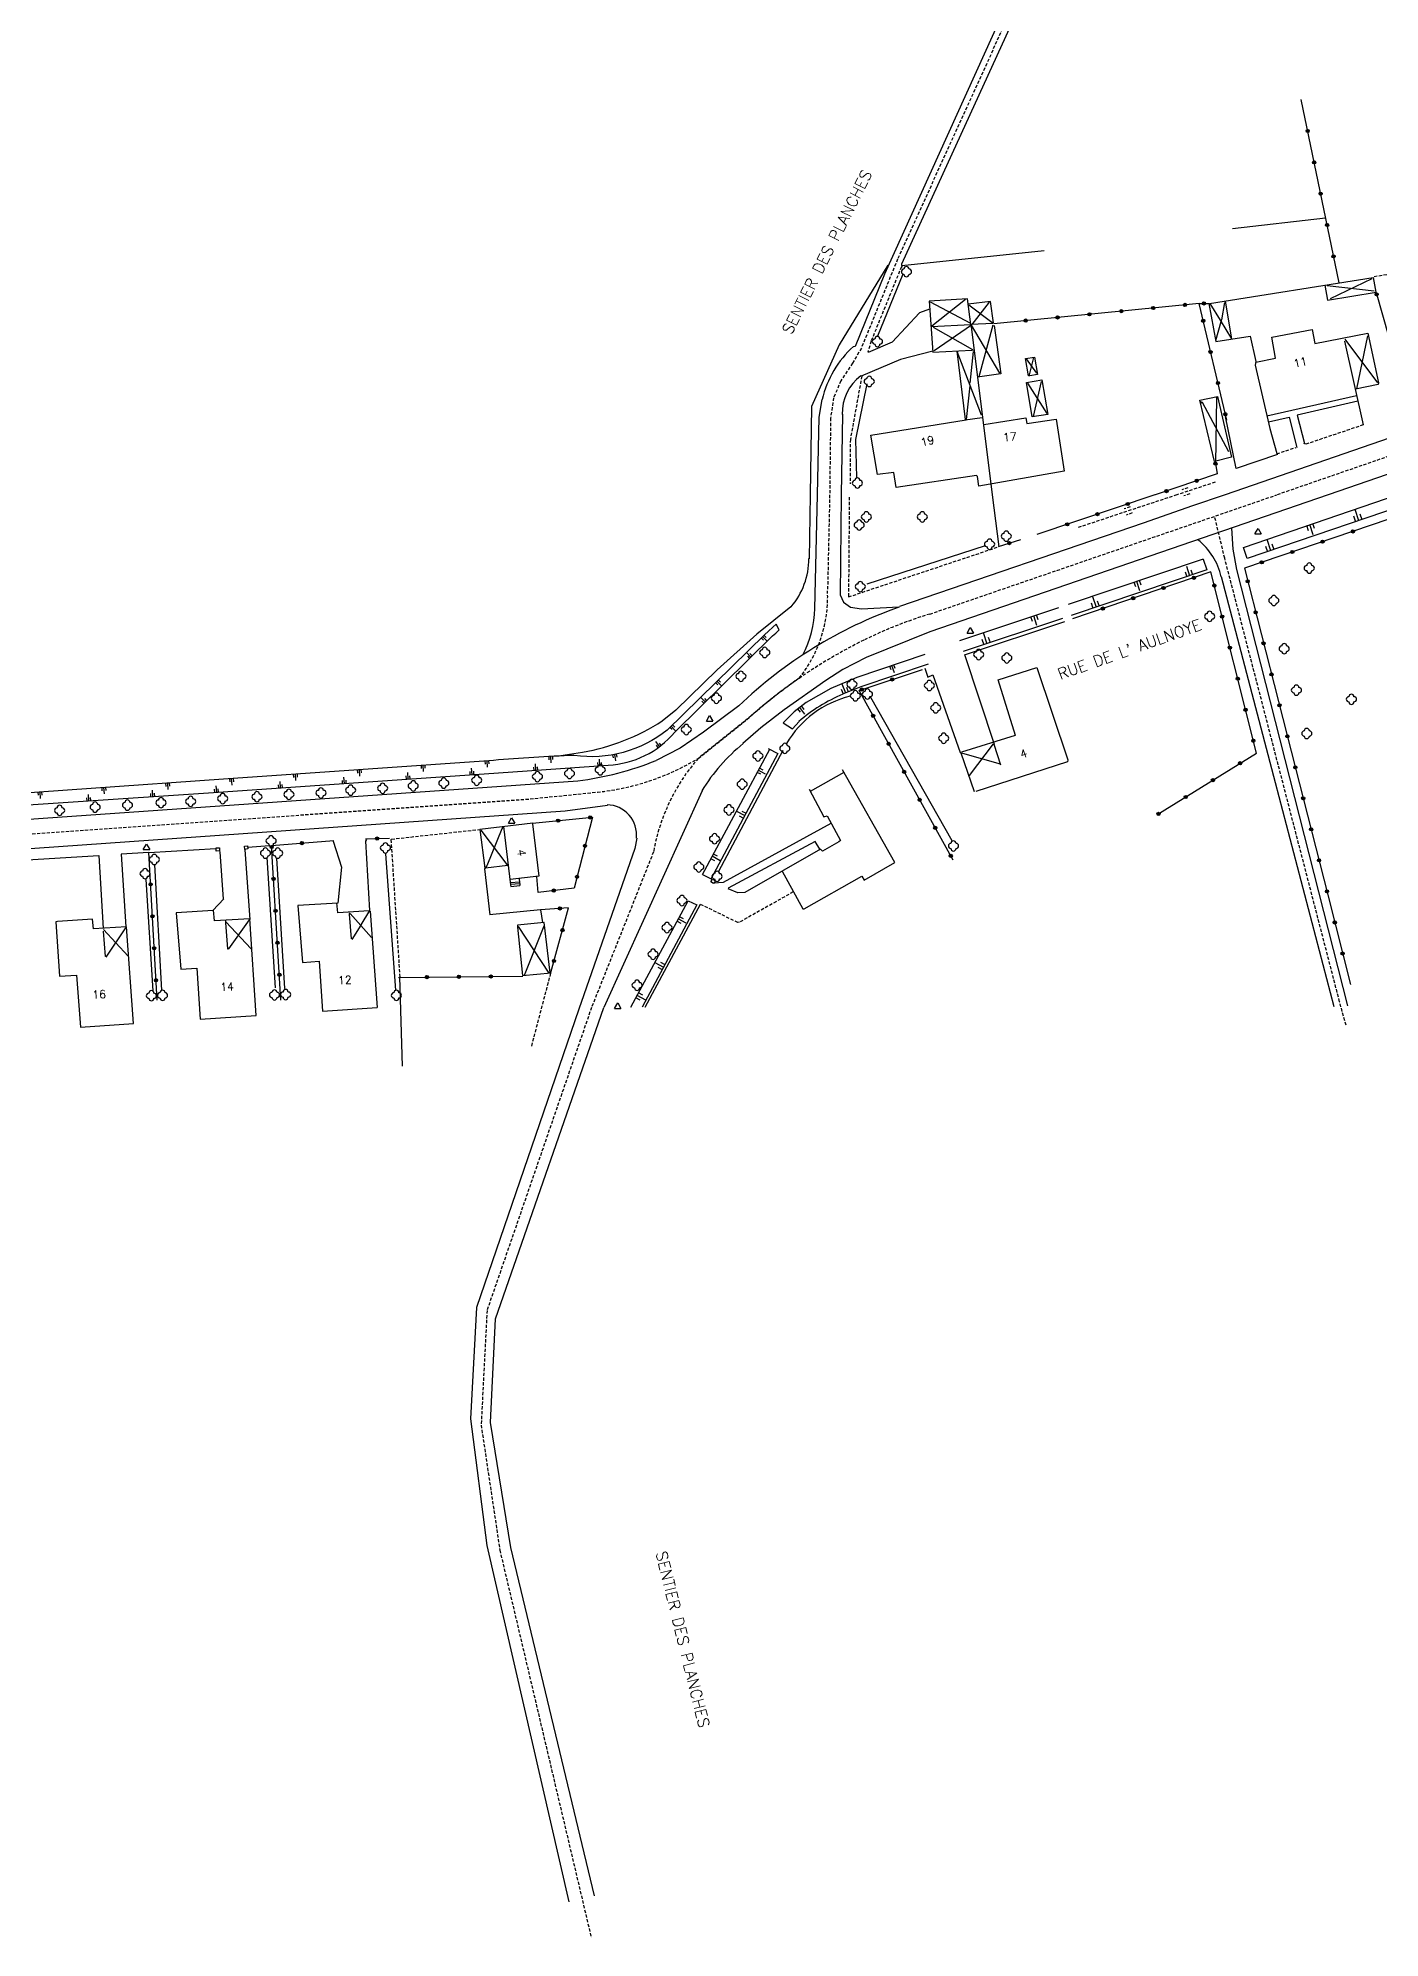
# Model space of a CAD drawing. Header units: millimetres. Extents: x 116000 to 117000, y 128339 to 129000.
# Drawn here: x 116619.4 to 116829, y 128524.5 to 128821.4 of the extents above; entities that cross this region are included whole.
import ezdxf
from ezdxf.enums import TextEntityAlignment as Align

# ---------------------------------------------------------------- set-up
doc = ezdxf.new("R2010")
doc.units = ezdxf.units.MM
doc.linetypes.add('DASHED', pattern=[0.75, 0.5, -0.25])
for name, color, linetype in [('W0001', 6, 'DASHED'), ('W0008', 7, 'CONTINUOUS'), ('W0100', 7, 'CONTINUOUS'), ('W0112', 1, 'DASHED'), ('W0211', 2, 'CONTINUOUS'), ('W0220', 5, 'DASHED'), ('W0300', 7, 'CONTINUOUS'), ('W0310', 3, 'CONTINUOUS'), ('W0322', 7, 'CONTINUOUS'), ('W0471', 7, 'CONTINUOUS'), ('W0989', 7, 'CONTINUOUS'), ('W0991', 7, 'CONTINUOUS')]:
    doc.layers.add(name, color=color, linetype=linetype)
doc.styles.get("Standard").update_dxf_attribs({"font": 'romans.shx', "width": 0.85})

msp = doc.modelspace()

# ---------------------------------------------------------------- linework, layer by layer
at = {"layer": 'W0001'}
for points in [[(116787.47, 128861.09), (116753.66, 128786.82), (116748, 128772.93), (116746.63, 128770.58), (116744.8, 128767.81), (116743.67, 128765.16), (116743.19, 128761.99), (116743.05, 128750)], [(116991.06, 128813.41), (116984.97, 128810.61), (116975.18, 128806.44), (116944.05, 128795.32), (116880.77, 128773.42), (116812.92, 128750)], [(116823.72, 128667.13), (116822.71, 128670.82), (116804.77, 128740.1), (116803.18, 128746.66)]]:
    msp.add_lwpolyline(points, dxfattribs=at)
for points in [[(116500, 128688.5), (116522.72, 128690.34), (116696.27, 128702.5), (116706.76, 128703.56, 0.111137), (116722.51, 128708.82), (116730.81, 128715.49, -0.066219), (116748.38, 128727.3, -0.041745), (116758.7, 128731.38), (116812.92, 128750)], [(116743.05, 128750), (116742.72, 128734.99, -0.192777)], [(116742.72, 128734.99, -0.180507), (116738.3, 128721.36, 0.029551), (116730.81, 128715.49), (116722.51, 128708.82, 0.137321), (116715.53, 128694.22), (116705.85, 128669.92), (116689.52, 128622.59), (116688.6, 128604.66), (116691.52, 128585.15), (116705.81, 128524.54)]]:
    msp.add_lwpolyline(points, format="xyb", dxfattribs=at)
at = {"layer": 'W0008'}
for points in [[(116800.49, 128887.61), (116790.54, 128865.29), (116754.29, 128786.03), (116754.3, 128785.59)], [(116791.32, 128872.11), (116751.61, 128784.48)], [(116988.04, 128814.89), (116979.21, 128810.94), (116969.53, 128807.03), (116907.62, 128785.5), (116804.83, 128750)], [(116988.62, 128809.33), (116981.56, 128806.19), (116975.59, 128803.73), (116960.77, 128798.3), (116928.06, 128786.91), (116820.94, 128750)], [(116751.61, 128784.48), (116747.01, 128773.2)], [(116747.01, 128773.2), (116746.77, 128773.14)], [(116741.84, 128764.91), (116741.37, 128762.13), (116741.1, 128750)], [(116745.03, 128762.61), (116744.87, 128750)], [(116820.94, 128750), (116758.7, 128728.58), (116748.76, 128724.6), (116745.12, 128722.7), (116742.47, 128720.99), (116735.93, 128716.4), (116732.31, 128713.59), (116729.46, 128711.16)], [(116741.1, 128750), (116740.7, 128732.21)], [(116744.87, 128750), (116744.67, 128734.4), (116745.19, 128733.24), (116746.28, 128732.45), (116748.02, 128732.17), (116753.86, 128732.51)], [(116799.71, 128748.27), (116792.04, 128745.58), (116753.94, 128732.55)], [(116804.83, 128750), (116799.58, 128748.22)], [(116805.85, 128744.79), (116806.04, 128741.53), (116806.59, 128738.34), (116823.96, 128670.18)], [(116804.19, 128737.25), (116812.64, 128705.04), (116821.81, 128670.08)], [(116728.87, 128717.05), (116723.36, 128712.93), (116719.71, 128710.41), (116715.93, 128708.49)], [(116703.73, 128705.27), (116514.98, 128692.07)], [(116723.14, 128703.77), (116707.76, 128669.92)], [(116515.23, 128687.53), (116701.74, 128700.65), (116708.33, 128701.54)], [(116712.91, 128696.36), (116712.61, 128694.73), (116703.84, 128669.63)], [(116703.84, 128669.63), (116687.87, 128623.05), (116686.94, 128605.65), (116689.51, 128585.86), (116702.29, 128530.2)], [(116706.32, 128531.14), (116693.26, 128585.53), (116690.08, 128605.07), (116690.86, 128621.27), (116707.75, 128669.92)]]:
    msp.add_lwpolyline(points, dxfattribs=at)
for centre, radius, start, end in [((116757.47, 128761.28), 16, 131.9463, 166.9651), ((116752.4, 128762.73), 7.4, 127.269, 181.2002), ((116794.3, 128734.99), 10.15, 12.5086, 51.8262), ((116776.42, 128667.84), 68.41, 109.2, 134.0357), ((116724.12, 128732.67), 16.6, 332.4819, 358.5348), ((116748.06, 128688.42), 29.32, 129.1927, 148.4113), ((116697.72, 128753.45), 48.49, 277.0926, 292.1091), ((116708.2, 128696.89), 4.68, 353.2788, 88.9691)]:
    msp.add_arc(centre, radius, start, end, dxfattribs=at)
at = {"layer": 'W0100'}
for points in [[(116802.4, 128779.91), (116827.95, 128783.98), (116828.39, 128781.65)], [(116827.76, 128783.74), (116821.22, 128780.65)], [(116758.93, 128776.28), (116765.11, 128776.62), (116764.58, 128780.62), (116758.6, 128780.24), (116759.18, 128772.31), (116765.28, 128772.6)], [(116764.26, 128780.53), (116759.03, 128776.33)], [(116804.86, 128780.26), (116805.83, 128774.39)], [(116820.43, 128782.74), (116820.8, 128780.42), (116828.41, 128781.65)], [(116820.75, 128782.7), (116828.11, 128781.87)], [(116758.77, 128780.15), (116765.06, 128776.81)], [(116768.65, 128776.86), (116768.18, 128780.19), (116764.71, 128779.77)], [(116764.77, 128779.68), (116768.61, 128776.84)], [(116767.98, 128780.13), (116765.26, 128776.61)], [(116802.3, 128779.88), (116803.36, 128773.96), (116808.75, 128774.8), (116809.64, 128770.83), (116809.5, 128770.24), (116811.79, 128760.38), (116812.92, 128756.44)], [(116802.45, 128779.88), (116804.06, 128777.31)], [(116804.06, 128777.31), (116805.83, 128774.39)], [(116804.24, 128777.4), (116804.17, 128777.02)], [(116804.72, 128780.04), (116804.25, 128777.37)], [(116759.22, 128776.18), (116765.38, 128772.71)], [(116769.61, 128769), (116765.22, 128776.5), (116759.37, 128772.5)], [(116768.58, 128776.77), (116765.12, 128776.6)], [(116765.15, 128776.32), (116768.45, 128750)], [(116768.73, 128776.46), (116769.77, 128768.92), (116766.16, 128768.37)], [(116768.53, 128776.51), (116766.34, 128768.42)], [(116804.17, 128777.02), (116803.34, 128774.05)], [(116809.64, 128770.72), (116812.7, 128771.35), (116812.12, 128774.62), (116818.41, 128775.85), (116818.84, 128773.67), (116827.11, 128775.28), (116828.78, 128767.48), (116828.74, 128767.26), (116825.22, 128766.51)], [(116823.52, 128774.32), (116828.66, 128767.5)], [(116827.06, 128774.83), (116825.33, 128766.54)], [(116762.92, 128772.45), (116764.2, 128761.78)], [(116762.92, 128772.45), (116766.74, 128762.51)], [(116765.46, 128772.39), (116764.97, 128767.43)], [(116765.25, 128772.64), (116765.6, 128772.63)], [(116774.88, 128771.47), (116774.24, 128768.73)], [(116823.46, 128774.01), (116826.42, 128760.93)], [(116773.77, 128771.24), (116775.36, 128768.99)], [(116764.94, 128767.05), (116764.38, 128761.75)], [(116773.98, 128767.46), (116776.97, 128762.7)], [(116776.11, 128767.69), (116774.84, 128762.23)], [(116825.35, 128765.48), (116811.35, 128762.29)], [(116800.97, 128764.61), (116801.22, 128764.48), (116805.38, 128756.77)], [(116801.16, 128764.48), (116800.97, 128764.29)], [(116803.48, 128765.2), (116803.32, 128754.84)], [(116767.12, 128761.01), (116773.68, 128762.03), (116773.84, 128761.13), (116778.44, 128761.83), (116779.69, 128753.68), (116766.35, 128751.37), (116766.13, 128752.88), (116765.98, 128753), (116753.46, 128751.13), (116753.09, 128753.51), (116750.5, 128753.18), (116749.49, 128759.34), (116764.39, 128761.7)], [(116766.9, 128762.06), (116764.2, 128761.68)], [(116817.43, 128757.91), (116817.14, 128758.02)], [(116768.45, 128750), (116769.46, 128741.9)], [(116772.09, 128712.41), (116769.39, 128721.1), (116775.42, 128723.01), (116780.27, 128708.62), (116780.23, 128708.28), (116765.87, 128703.68)], [(116772.03, 128712.39), (116763.65, 128709.78)], [(116763.45, 128709.75), (116769.7, 128707.99)], [(116763.56, 128709.7), (116765.63, 128703.67)], [(116768.61, 128711.1), (116764.84, 128706.18)], [(116768.71, 128711.07), (116769.76, 128707.83)], [(116735.63, 128691.19), (116738.85, 128685.31), (116739.09, 128685.3), (116748.09, 128690.44), (116748.43, 128689.81), (116753.25, 128692.54), (116745.06, 128707.03)], [(116745.24, 128706.61), (116740, 128703.65)], [(116739.83, 128704.02), (116742.13, 128699.7), (116742.66, 128699.87), (116744.74, 128696.02), (116744.47, 128695.79), (116741.92, 128694.33), (116741.64, 128694.66), (116729.81, 128687.9), (116728.72, 128687.8), (116727.2, 128688.46)], [(116696.69, 128698.72), (116688.39, 128697.73)], [(116688.39, 128697.73), (116689.19, 128691.7)], [(116688.53, 128697.61), (116692.77, 128692.05)], [(116691.86, 128697.83), (116689.49, 128692.05)], [(116692.07, 128698.21), (116691.86, 128697.83)], [(116692.07, 128698.21), (116693.2, 128689.07)], [(116696.64, 128698.62), (116697.6, 128690.42), (116693.14, 128689.9)], [(116670.68, 128696.16), (116670.52, 128695.91)], [(116674.6, 128696.22), (116674.51, 128696.12)], [(116689.49, 128692.05), (116689.12, 128691.56)], [(116692.75, 128692.08), (116689.29, 128691.69)], [(116694.6, 128689.49), (116693.2, 128689.38)], [(116693.21, 128689.08), (116693.24, 128688.81), (116694.66, 128688.96)], [(116694.6, 128689.25), (116693.23, 128689.12)], [(116694.55, 128690.02), (116694.61, 128689.45)], [(116694.61, 128689.45), (116694.63, 128689.22)], [(116694.63, 128689.26), (116694.66, 128688.96)], [(116666.19, 128686.22), (116659.96, 128685.83)], [(116659.96, 128685.83), (116660.67, 128676.96)], [(116671.1, 128684.99), (116666.2, 128684.68), (116666.07, 128686.24)], [(116634.28, 128667.39), (116633.18, 128682.52), (116628.02, 128682.19), (116627.89, 128683.72), (116622.43, 128683.37), (116622.15, 128683.31), (116622.75, 128674.82), (116625.4, 128674.97), (116626.01, 128666.84)], [(116633.04, 128682.34), (116629.95, 128677.76)], [(116646.75, 128685.08), (116640.97, 128684.72), (116641.67, 128675.92), (116644.2, 128676.08), (116644.72, 128668.08)], [(116653.47, 128668.66), (116652.46, 128683.77), (116646.93, 128683.43), (116646.8, 128685.13)], [(116648.65, 128683.51), (116648.65, 128683.1)], [(116648.66, 128683.13), (116648.96, 128679.1), (116649.16, 128679.09)], [(116648.71, 128683.29), (116652.69, 128679.1)], [(116652.36, 128683.61), (116649.14, 128679.06)], [(116667.97, 128684.72), (116668.04, 128684.46)], [(116668.01, 128684.49), (116668.28, 128680.62)], [(116668.12, 128684.62), (116671.5, 128680.87)], [(116669.79, 128682.75), (116668.39, 128680.53)], [(116671.15, 128685.07), (116669.82, 128682.8)], [(116671.27, 128684.94), (116672.34, 128669.9)], [(116699.38, 128675.32), (116698.45, 128683.18), (116694.3, 128682.75), (116694.28, 128682.47), (116695.08, 128674.93)], [(116694.39, 128682.59), (116699.18, 128675.25)], [(116698.39, 128682.62), (116695.3, 128674.91)], [(116629.55, 128681.86), (116629.88, 128677.89)], [(116629.6, 128682.08), (116633.45, 128677.95)], [(116660.67, 128676.96), (116663.3, 128677.13)], [(116663.3, 128677.13), (116663.84, 128669.34)], [(116699.53, 128675.26), (116695.04, 128674.87)]]:
    msp.add_lwpolyline(points, dxfattribs=at)
for points in [[(116774.32, 128768.61), (116774.11, 128768.61), (116773.64, 128771.28), (116775.05, 128771.51), (116775.5, 128768.82), (116774.32, 128768.61)], [(116773.8, 128767.56), (116776.21, 128767.95), (116777.12, 128762.58), (116774.7, 128762.2), (116773.8, 128767.56)], [(116803.18, 128755.2), (116800.89, 128764.78), (116803.63, 128765.38), (116805.81, 128755.87), (116803.18, 128755.2)]]:
    msp.add_lwpolyline(points, close=True, dxfattribs=at)
at = {"layer": 'W0112'}
for p, q in [((116647.22, 128694.86), (116647.72, 128694.87)), ((116647.23, 128694.36), (116647.22, 128694.86)), ((116647.73, 128694.37), (116647.23, 128694.36)), ((116647.72, 128694.87), (116647.73, 128694.37)), ((116651.61, 128695.12), (116652.1, 128695.18)), ((116651.67, 128694.62), (116651.61, 128695.12)), ((116652.16, 128694.68), (116651.67, 128694.62)), ((116652.1, 128695.18), (116652.16, 128694.68)), ((116724.5, 128689.55), (116724.77, 128689.96)), ((116724.92, 128689.27), (116724.5, 128689.55)), ((116724.77, 128689.96), (116725.19, 128689.69)), ((116725.19, 128689.69), (116724.92, 128689.27))]:
    msp.add_line(p, q, dxfattribs=at)
for points in [[(116845.15, 128767.24), (116838.82, 128786.51), (116834.52, 128785.13), (116827.97, 128784.04)], [(116754.26, 128785.63), (116749.52, 128774.01), (116749.01, 128772.32)], [(116748.07, 128768.57), (116746.28, 128758.68), (116746.23, 128751.71)], [(116826.42, 128760.93), (116817.43, 128757.91)], [(116812.91, 128756.41), (116815.95, 128757.42)], [(116746.12, 128749.65), (116745.99, 128734.06), (116769.49, 128741.9)], [(116674.6, 128696.22), (116688.39, 128697.73)], [(116674.51, 128696.12), (116675.9, 128674.62)], [(116737.33, 128687.96), (116728.98, 128683.23), (116728.72, 128683.17), (116722.84, 128686.04)], [(116699.44, 128675.25), (116696.45, 128663.88)]]:
    msp.add_lwpolyline(points, dxfattribs=at)
at = {"layer": 'W0211'}
for p, q in [((116825.08, 128747.77), (116825.69, 128745.99)), ((116817.86, 128744.4), (116817.59, 128745.2)), ((116818.59, 128743.76), (116818.05, 128745.35)), ((116818.78, 128744.72), (116818.51, 128745.51)), ((116824.87, 128746.7), (116825.18, 128745.81)), ((116825.9, 128747.05), (116826.21, 128746.16)), ((116811.13, 128742), (116811.43, 128741.11)), ((116811.34, 128743.06), (116811.94, 128741.29)), ((116812.15, 128742.35), (116812.45, 128741.46)), ((116798.77, 128738.88), (116799.28, 128737.37)), ((116790.87, 128735.61), (116790.63, 128736.33)), ((116791.52, 128735.03), (116791.04, 128736.47)), ((116791.7, 128735.89), (116791.45, 128736.61)), ((116798.58, 128737.98), (116798.84, 128737.22)), ((116799.46, 128738.27), (116799.71, 128737.51)), ((116783.9, 128733.13), (116784.18, 128732.29)), ((116784.1, 128734.13), (116784.66, 128732.45)), ((116784.86, 128733.45), (116785.15, 128732.61)), ((116774.74, 128730.21), (116774.5, 128730.95)), ((116775.42, 128729.6), (116774.93, 128731.1)), ((116775.61, 128730.49), (116775.36, 128731.24)), ((116732.72, 128727.31), (116732.37, 128727.67)), ((116733.27, 128727.15), (116732.57, 128727.87)), ((116733.13, 128727.71), (116732.78, 128728.07)), ((116766.82, 128727.45), (116767.11, 128726.59)), ((116767.03, 128728.48), (116767.61, 128726.75)), ((116767.82, 128727.78), (116768.11, 128726.92)), ((116730.05, 128725.36), (116730.75, 128724.64)), ((116730.19, 128724.8), (116730.54, 128724.44)), ((116730.6, 128725.2), (116730.96, 128724.85)), ((116726.13, 128720.16), (116725.43, 128720.87)), ((116725.98, 128720.72), (116725.63, 128721.08)), ((116752.64, 128722.64), (116752.44, 128723.21)), ((116753.16, 128722.18), (116752.77, 128723.32)), ((116753.29, 128722.86), (116753.1, 128723.43)), ((116722.93, 128718.34), (116723.63, 128717.62)), ((116723.48, 128718.18), (116723.83, 128717.83)), ((116725.57, 128720.31), (116725.22, 128720.67)), ((116744.85, 128719.62), (116745.14, 128718.91)), ((116744.97, 128720.5), (116745.55, 128719.08)), ((116745.67, 128719.96), (116745.96, 128719.24)), ((116723.07, 128717.78), (116723.42, 128717.42)), ((116738.47, 128716.05), (116738.08, 128716.56)), ((116739.15, 128715.76), (116738.38, 128716.79)), ((116739.06, 128716.49), (116738.68, 128717.01)), ((116718.42, 128713.32), (116718.08, 128713.68)), ((116718.98, 128713.16), (116718.28, 128713.88)), ((116718.84, 128713.72), (116718.49, 128714.08)), ((116699.24, 128708.62), (116699.21, 128709.12)), ((116699.55, 128708.14), (116699.5, 128709.14)), ((116699.82, 128708.65), (116699.79, 128709.15)), ((116709.28, 128708.9), (116709.18, 128709.39)), ((116709.66, 128708.47), (116709.47, 128709.45)), ((116709.85, 128709.01), (116709.75, 128709.5)), ((116715.86, 128711.46), (116716.46, 128710.66)), ((116715.93, 128710.88), (116716.23, 128710.48)), ((116716.4, 128711.23), (116716.69, 128710.83)), ((116659.35, 128705.84), (116659.31, 128706.34)), ((116659.67, 128705.37), (116659.6, 128706.36)), ((116659.92, 128705.88), (116659.89, 128706.38)), ((116669.32, 128706.54), (116669.29, 128707.04)), ((116669.64, 128706.06), (116669.58, 128707.06)), ((116669.9, 128706.58), (116669.86, 128707.08)), ((116676.85, 128706.08), (116676.88, 128705.58)), ((116677.1, 128706.6), (116677.17, 128705.6)), ((116677.42, 128706.12), (116677.46, 128705.62)), ((116679.3, 128707.24), (116679.26, 128707.74)), ((116679.62, 128706.76), (116679.55, 128707.76)), ((116679.87, 128707.28), (116679.84, 128707.78)), ((116686.82, 128706.77), (116686.86, 128706.27)), ((116687.07, 128707.29), (116687.14, 128706.29)), ((116687.4, 128706.81), (116687.43, 128706.31)), ((116689.27, 128707.93), (116689.24, 128708.43)), ((116689.6, 128707.46), (116689.53, 128708.45)), ((116689.85, 128707.97), (116689.81, 128708.47)), ((116696.8, 128707.47), (116696.83, 128706.97)), ((116697.05, 128707.99), (116697.12, 128706.99)), ((116697.37, 128707.51), (116697.41, 128707.01)), ((116706.77, 128708.17), (116706.81, 128707.67)), ((116707.02, 128708.69), (116707.09, 128707.69)), ((116707.35, 128708.21), (116707.38, 128707.71)), ((116732.3, 128706.34), (116731.73, 128706.65)), ((116733.05, 128706.37), (116731.9, 128706.98)), ((116732.65, 128707.01), (116732.08, 128707.31)), ((116619.44, 128703.06), (116619.41, 128703.56)), ((116619.77, 128702.58), (116619.7, 128703.58)), ((116620.02, 128703.1), (116619.98, 128703.6)), ((116627.22, 128703.21), (116627.28, 128702.21)), ((116629.42, 128703.75), (116629.38, 128704.25)), ((116629.74, 128703.28), (116629.67, 128704.27)), ((116630, 128703.79), (116629.96, 128704.29)), ((116636.94, 128703.35), (116636.97, 128702.85)), ((116637.2, 128703.87), (116637.26, 128702.87)), ((116637.52, 128703.39), (116637.55, 128702.89)), ((116639.39, 128704.45), (116639.36, 128704.95)), ((116639.72, 128703.97), (116639.65, 128704.97)), ((116639.97, 128704.49), (116639.94, 128704.99)), ((116646.92, 128704.01), (116646.95, 128703.51)), ((116647.17, 128704.53), (116647.24, 128703.53)), ((116647.49, 128704.05), (116647.53, 128703.55)), ((116649.37, 128705.15), (116649.34, 128705.65)), ((116649.69, 128704.67), (116649.62, 128705.67)), ((116649.95, 128705.19), (116649.91, 128705.69)), ((116656.89, 128704.7), (116656.93, 128704.2)), ((116657.15, 128705.22), (116657.22, 128704.22)), ((116657.47, 128704.74), (116657.5, 128704.24)), ((116666.87, 128705.39), (116666.9, 128704.89)), ((116667.12, 128705.91), (116667.19, 128704.91)), ((116667.45, 128705.43), (116667.48, 128704.93)), ((116626.96, 128702.69), (116626.99, 128702.19)), ((116627.54, 128702.73), (116627.57, 128702.23)), ((116728.47, 128700.58), (116729.78, 128699.89)), ((116729.33, 128700.61), (116729.98, 128700.27)), ((116728.93, 128699.86), (116729.58, 128699.51)), ((116725.13, 128692.82), (116724.5, 128693.16)), ((116725.95, 128692.85), (116724.69, 128693.53)), ((116725.52, 128693.55), (116724.89, 128693.89)), ((116719.83, 128683.04), (116719.2, 128683.38)), ((116720.64, 128683.07), (116719.4, 128683.74)), ((116720.21, 128683.76), (116719.59, 128684.1)), ((116715.75, 128676.95), (116717.1, 128676.23)), ((116716.63, 128676.98), (116717.31, 128676.62)), ((116716.22, 128676.21), (116716.89, 128675.85)), ((116713.46, 128671.05), (116712.78, 128671.42)), ((116714.34, 128671.08), (116712.99, 128671.81)), ((116713.88, 128671.83), (116713.2, 128672.2))]:
    msp.add_line(p, q, dxfattribs=at)
for points in [[(116752.16, 128785.89), (116744.55, 128773.46), (116740.19, 128763.81), (116740, 128750)], [(116740, 128750), (116739.85, 128740.02)], [(116837.52, 128750), (116808.29, 128740.04), (116807.68, 128741.8), (116831.84, 128750.04)], [(116801.4, 128739.96), (116780.32, 128732.86)], [(116801.41, 128739.93), (116801.98, 128738.28), (116780.77, 128731.14)], [(116737, 128732.52), (116731.68, 128728.25), (116725.46, 128722.67), (116719.01, 128716.35), (116716.86, 128714.67)], [(116763.36, 128727.26), (116778.7, 128732.35), (116778.83, 128732.39)], [(116779.42, 128730.71), (116779.42, 128730.71), (116763.89, 128725.51)], [(116757.92, 128725.04), (116747.3, 128721.49), (116743.22, 128719.76), (116739.4, 128717.55), (116737.5, 128716.12), (116735.79, 128714.37), (116737.23, 128713.44), (116738.26, 128714.59)], [(116758.44, 128723.57), (116758.44, 128723.57), (116747.9, 128720.03), (116745.08, 128718.88)], [(116704.44, 128709.74), (116701.04, 128709.21)], [(116733.65, 128710.24), (116723.15, 128690.65)], [(116733.45, 128710.36), (116734.93, 128709.58), (116724.5, 128689.94)], [(116723.17, 128690.68), (116724.54, 128690)], [(116712.01, 128669.98), (116720.93, 128686.6), (116722.29, 128685.93), (116713.74, 128669.96)]]:
    msp.add_lwpolyline(points, dxfattribs=at)
msp.add_lwpolyline([(116602.06, 128700.54), (116602.09, 128700.55), (116646.77, 128703.5), (116691.32, 128706.58), (116708.46, 128707.79, 0.209279), (116718.85, 128712.91), (116734.11, 128727.96), (116734.65, 128728.4), (116735.16, 128728.91), (116734.7, 128729.79), (116734.15, 128729.31), (116733.48, 128728.72), (116732.86, 128728.15), (116717.65, 128713.26, -0.208436), (116703.15, 128709.29, 0.013088), (116690.51, 128708.52), (116648.36, 128705.58), (116606.94, 128702.69), (116602.01, 128702.34), (116601.97, 128702.34)], format="xyb", dxfattribs=at)
for centre, radius, start, end in [((116728.33, 128739.97), 11.46, 319.3149, 0.4153), ((116755.07, 128695.1), 25.76, 112.6964, 130.8845), ((116698.61, 128742.93), 33.65, 279.9573, 302.9373)]:
    msp.add_arc(centre, radius, start, end, dxfattribs=at)
at = {"layer": 'W0220'}
for p, q in [((116799.03, 128751.1), (116798.08, 128750.79)), ((116790.01, 128748.12), (116789.06, 128747.8)), ((116799.34, 128750.15), (116798.39, 128749.84)), ((116790.32, 128747.17), (116789.37, 128746.85))]:
    msp.add_line(p, q, dxfattribs=at)
for points in [[(116803.26, 128751.97), (116797.28, 128750)], [(116797.28, 128750), (116781.7, 128744.84)]]:
    msp.add_lwpolyline(points, dxfattribs=at)
at = {"layer": 'W0300'}
for centre, start, end in [((116754.65, 128784.87), 90, 270), ((116755.05, 128785.27), 0, 180), ((116755.05, 128784.47), 180, 0), ((116755.45, 128784.87), 270, 90), ((116750.11, 128773.95), 90, 270), ((116750.51, 128774.35), 0, 180), ((116750.91, 128773.95), 270, 90), ((116750.51, 128773.55), 180, 0), ((116749.23, 128768.12), 0, 180), ((116748.83, 128767.72), 90, 270), ((116749.23, 128767.32), 180, 0), ((116749.63, 128767.72), 270, 90), ((116746.98, 128751.85), 90, 270), ((116747.38, 128752.25), 0, 180), ((116747.38, 128751.45), 180, 0), ((116747.78, 128751.85), 270, 90), ((116747.26, 128745.29), 90, 270), ((116747.66, 128745.69), 0, 180), ((116747.66, 128744.89), 180, 0), ((116748.39, 128746.56), 90, 270), ((116748.06, 128745.29), 270, 90), ((116748.79, 128746.96), 0, 180), ((116748.79, 128746.16), 180, 0), ((116749.19, 128746.56), 270, 90), ((116757.12, 128746.56), 90, 270), ((116757.52, 128746.96), 0, 180), ((116757.52, 128746.16), 180, 0), ((116757.92, 128746.56), 270, 90), ((116767.63, 128742.29), 90, 270), ((116768.03, 128742.69), 0, 180), ((116768.03, 128741.89), 180, 0), ((116768.43, 128742.29), 270, 90), ((116770.24, 128743.55), 90, 270), ((116770.64, 128743.95), 0, 180), ((116770.64, 128743.15), 180, 0), ((116771.04, 128743.55), 270, 90), ((116817.57, 128738.56), 90, 270), ((116817.97, 128738.96), 0, 180), ((116818.37, 128738.56), 270, 90), ((116747.43, 128735.67), 90, 270), ((116747.83, 128736.07), 0, 180), ((116748.23, 128735.67), 270, 90), ((116817.97, 128738.16), 180, 0), ((116747.83, 128735.27), 180, 0), ((116812.04, 128733.5), 90, 270), ((116812.44, 128733.9), 0, 180), ((116812.44, 128733.1), 180, 0), ((116812.84, 128733.5), 270, 90), ((116802.01, 128731.02), 90, 270), ((116802.41, 128731.42), 0, 180), ((116802.41, 128730.62), 180, 0), ((116802.81, 128731.02), 270, 90), ((116732.51, 128725.38), 90, 270), ((116732.91, 128725.78), 0, 180), ((116732.91, 128724.98), 180, 0), ((116733.31, 128725.38), 270, 90), ((116765.94, 128725.05), 90, 270), ((116766.34, 128725.45), 0, 180), ((116766.34, 128724.65), 180, 0), ((116766.74, 128725.05), 270, 90), ((116770.33, 128724.52), 90, 270), ((116770.73, 128724.92), 0, 180), ((116770.73, 128724.12), 180, 0), ((116771.13, 128724.52), 270, 90), ((116813.66, 128725.97), 90, 270), ((116814.06, 128726.37), 0, 180), ((116814.06, 128725.57), 180, 0), ((116814.46, 128725.97), 270, 90), ((116728.79, 128721.66), 90, 270), ((116729.19, 128722.06), 0, 180), ((116729.19, 128721.26), 180, 0), ((116729.59, 128721.66), 270, 90), ((116746.53, 128720.8), 0, 180), ((116758.63, 128720.62), 0, 180), ((116724.96, 128718.23), 90, 270), ((116725.36, 128718.63), 0, 180), ((116725.76, 128718.23), 270, 90), ((116746.13, 128720.4), 90, 270), ((116746.53, 128720), 180, 0), ((116746.67, 128718.61), 90, 270), ((116747.07, 128719.01), 0, 180), ((116747.07, 128718.21), 180, 0), ((116746.93, 128720.4), 270, 90), ((116747.47, 128718.61), 270, 90), ((116748.55, 128718.88), 90, 270), ((116748.95, 128719.28), 0, 180), ((116748.95, 128718.48), 180, 0), ((116749.35, 128718.88), 270, 90), ((116758.23, 128720.22), 90, 270), ((116758.63, 128719.82), 180, 0), ((116759.03, 128720.22), 270, 90), ((116815.57, 128719.49), 90, 270), ((116815.97, 128719.89), 0, 180), ((116815.97, 128719.09), 180, 0), ((116816.37, 128719.49), 270, 90), ((116824.16, 128718.06), 90, 270), ((116824.56, 128718.46), 0, 180), ((116824.96, 128718.06), 270, 90), ((116725.36, 128717.83), 180, 0), ((116759.22, 128716.73), 90, 270), ((116759.62, 128717.13), 0, 180), ((116759.62, 128716.33), 180, 0), ((116760.02, 128716.73), 270, 90), ((116824.56, 128717.66), 180, 0), ((116720.25, 128713.33), 90, 270), ((116720.65, 128713.73), 0, 180), ((116720.65, 128712.93), 180, 0), ((116721.05, 128713.33), 270, 90), ((116760.47, 128711.98), 90, 270), ((116760.87, 128712.38), 0, 180), ((116761.27, 128711.98), 270, 90), ((116817.19, 128712.72), 90, 270), ((116817.59, 128713.12), 0, 180), ((116817.59, 128712.32), 180, 0), ((116817.99, 128712.72), 270, 90), ((116731.44, 128709.21), 90, 270), ((116731.84, 128709.61), 0, 180), ((116732.24, 128709.21), 270, 90), ((116735.65, 128710.39), 90, 270), ((116736.05, 128710.79), 0, 180), ((116736.05, 128709.99), 180, 0), ((116736.45, 128710.39), 270, 90), ((116760.87, 128711.58), 180, 0), ((116687.91, 128705.81), 0, 180), ((116697, 128705.98), 90, 270), ((116697.4, 128706.38), 0, 180), ((116697.8, 128705.98), 270, 90), ((116702.01, 128706.47), 90, 270), ((116702.41, 128706.87), 0, 180), ((116702.41, 128706.07), 180, 0), ((116702.81, 128706.47), 270, 90), ((116706.81, 128707.05), 90, 270), ((116707.21, 128707.45), 0, 180), ((116707.21, 128706.65), 180, 0), ((116707.61, 128707.05), 270, 90), ((116731.84, 128708.81), 180, 0), ((116648.22, 128702.95), 0, 180), ((116653.18, 128702.84), 90, 270), ((116653.58, 128703.24), 0, 180), ((116653.98, 128702.84), 270, 90), ((116658.18, 128703.21), 90, 270), ((116658.58, 128703.61), 0, 180), ((116658.98, 128703.21), 270, 90), ((116663.18, 128703.43), 90, 270), ((116663.58, 128703.83), 0, 180), ((116663.98, 128703.43), 270, 90), ((116667.81, 128703.87), 90, 270), ((116668.21, 128704.27), 0, 180), ((116668.21, 128703.47), 180, 0), ((116668.61, 128703.87), 270, 90), ((116672.81, 128704.16), 90, 270), ((116673.21, 128704.56), 0, 180), ((116673.21, 128703.76), 180, 0), ((116673.61, 128704.16), 270, 90), ((116677.59, 128704.53), 90, 270), ((116677.99, 128704.93), 0, 180), ((116677.99, 128704.13), 180, 0), ((116678.39, 128704.53), 270, 90), ((116682.37, 128704.97), 90, 270), ((116682.77, 128705.37), 0, 180), ((116682.77, 128704.57), 180, 0), ((116683.17, 128704.97), 270, 90), ((116687.51, 128705.41), 90, 270), ((116687.91, 128705.01), 180, 0), ((116688.31, 128705.41), 270, 90), ((116697.4, 128705.58), 180, 0), ((116728.98, 128704.8), 90, 270), ((116729.38, 128705.2), 0, 180), ((116729.38, 128704.4), 180, 0), ((116729.78, 128704.8), 270, 90), ((116622.35, 128700.71), 90, 270), ((116622.75, 128701.11), 0, 180), ((116622.75, 128700.31), 180, 0), ((116623.15, 128700.71), 270, 90), ((116627.9, 128701.22), 90, 270), ((116628.3, 128701.62), 0, 180), ((116628.3, 128700.82), 180, 0), ((116628.7, 128701.22), 270, 90), ((116632.95, 128701.53), 90, 270), ((116633.35, 128701.93), 0, 180), ((116633.35, 128701.13), 180, 0), ((116633.75, 128701.53), 270, 90), ((116638.19, 128701.91), 90, 270), ((116638.59, 128702.31), 0, 180), ((116638.59, 128701.51), 180, 0), ((116638.99, 128701.91), 270, 90), ((116642.82, 128702.11), 90, 270), ((116643.22, 128702.51), 0, 180), ((116643.22, 128701.71), 180, 0), ((116643.62, 128702.11), 270, 90), ((116647.82, 128702.55), 90, 270), ((116648.22, 128702.15), 180, 0), ((116648.62, 128702.55), 270, 90), ((116653.58, 128702.44), 180, 0), ((116658.58, 128702.81), 180, 0), ((116663.58, 128703.03), 180, 0), ((116726.92, 128700.78), 90, 270), ((116727.32, 128701.18), 0, 180), ((116727.32, 128700.38), 180, 0), ((116727.72, 128700.78), 270, 90), ((116654.51, 128694.03), 90, 270), ((116654.91, 128694.43), 0, 180), ((116655.39, 128695.94), 90, 270), ((116655.31, 128694.03), 270, 90), ((116655.79, 128696.34), 0, 180), ((116655.79, 128695.54), 180, 0), ((116656.42, 128694.03), 90, 270), ((116656.19, 128695.94), 270, 90), ((116656.82, 128694.43), 0, 180), ((116657.22, 128694.03), 270, 90), ((116673.25, 128694.84), 90, 270), ((116673.65, 128695.24), 0, 180), ((116673.65, 128694.44), 180, 0), ((116674.05, 128694.84), 270, 90), ((116724.67, 128696.28), 90, 270), ((116725.07, 128696.68), 0, 180), ((116725.07, 128695.88), 180, 0), ((116725.47, 128696.28), 270, 90), ((116761.99, 128695.15), 90, 270), ((116762.39, 128695.55), 0, 180), ((116762.39, 128694.75), 180, 0), ((116762.79, 128695.15), 270, 90), ((116635.7, 128690.82), 90, 270), ((116636.1, 128691.22), 0, 180), ((116636.5, 128690.82), 270, 90), ((116637.15, 128693.04), 90, 270), ((116637.55, 128693.44), 0, 180), ((116637.55, 128692.64), 180, 0), ((116637.95, 128693.04), 270, 90), ((116654.91, 128693.63), 180, 0), ((116656.82, 128693.63), 180, 0), ((116722.21, 128691.87), 90, 270), ((116722.61, 128692.27), 0, 180), ((116722.61, 128691.47), 180, 0), ((116723.01, 128691.87), 270, 90), ((116725.46, 128690.8), 0, 180), ((116636.1, 128690.42), 180, 0), ((116725.06, 128690.4), 90, 270), ((116725.46, 128690), 180, 0), ((116725.86, 128690.4), 270, 90), ((116719.57, 128686.62), 90, 270), ((116719.97, 128687.02), 0, 180), ((116719.97, 128686.22), 180, 0), ((116720.37, 128686.62), 270, 90), ((116717.23, 128682.4), 90, 270), ((116717.63, 128682.8), 0, 180), ((116718.03, 128682.4), 270, 90), ((116717.63, 128682), 180, 0), ((116715.06, 128678.23), 90, 270), ((116715.46, 128678.63), 0, 180), ((116715.46, 128677.83), 180, 0), ((116715.86, 128678.23), 270, 90), ((116712.56, 128673.39), 90, 270), ((116712.96, 128673.79), 0, 180), ((116713.36, 128673.39), 270, 90), ((116636.69, 128671.75), 90, 270), ((116637.09, 128672.15), 0, 180), ((116637.09, 128671.35), 180, 0), ((116637.49, 128671.75), 270, 90), ((116638.43, 128671.81), 90, 270), ((116638.83, 128672.21), 0, 180), ((116638.83, 128671.41), 180, 0), ((116639.23, 128671.81), 270, 90), ((116655.92, 128671.87), 90, 270), ((116656.32, 128672.27), 0, 180), ((116656.32, 128671.47), 180, 0), ((116656.72, 128671.87), 270, 90), ((116657.66, 128671.93), 90, 270), ((116658.06, 128672.33), 0, 180), ((116658.06, 128671.53), 180, 0), ((116658.46, 128671.93), 270, 90), ((116674.96, 128671.81), 90, 270), ((116675.36, 128672.21), 0, 180), ((116675.36, 128671.41), 180, 0), ((116675.76, 128671.81), 270, 90), ((116712.96, 128672.99), 180, 0)]:
    msp.add_arc(centre, 0.4, start, end, dxfattribs=at)
at = {"layer": 'W0310'}
for points in [[(116820.5, 128793.24), (116805.98, 128791.56)], [(116754.3, 128785.81), (116776.58, 128788.18)], [(116754.47, 128784.49), (116750.51, 128774.81)], [(116748.84, 128767.33), (116747.07, 128758.67), (116747.25, 128752.69)], [(116813.03, 128756.32), (116806.56, 128754.13), (116804.91, 128762.22)], [(116767.34, 128742.03), (116748.88, 128736.06)], [(116764.14, 128725.03), (116779.78, 128730.22)], [(116762.17, 128695.96), (116749.49, 128718.36)], [(116647.14, 128694.69), (116636.69, 128694.05)], [(116652.14, 128694.98), (116655.54, 128695.2)], [(116638.71, 128672.63), (116637.61, 128692.22)], [(116655.11, 128693.33), (116656.4, 128672.99)], [(116657.96, 128672.9), (116656.67, 128693.23)], [(116673.68, 128693.94), (116675.24, 128672.6)], [(116636.23, 128689.93), (116637.33, 128672.53)]]:
    msp.add_lwpolyline(points, dxfattribs=at)
msp.add_lwpolyline([(116746.27, 128718.53, 0.205024), (116736.3, 128711.13, 3.182)], format="xyb", dxfattribs=at)
at = {"layer": 'W0322'}
for points in [[(116822.62, 128783.15), (116816.72, 128811.75)], [(116828.42, 128781.62), (116832.28, 128768.02), (116836.28, 128769.04), (116834.31, 128775.8)], [(116805.08, 128761.69), (116800.77, 128779.9), (116768.7, 128776.73)], [(116800.77, 128779.9), (116802.3, 128779.92)], [(116803.26, 128755.23), (116803.61, 128753.29), (116793.92, 128750)], [(116793.83, 128750), (116775.4, 128743.79)], [(116841.61, 128750), (116807.84, 128738.53), (116815.82, 128707.31), (116820.87, 128687.52), (116824.4, 128673.51)], [(116769.43, 128741.91), (116772.91, 128743.02)], [(116794.3, 128700.09), (116809.73, 128709.65), (116802.61, 128737.95), (116781, 128730.64)], [(116762.34, 128692.93), (116747.64, 128719.45), (116757.56, 128722.74)], [(116696.61, 128698.71), (116706, 128699.64), (116703.12, 128688.58), (116697.5, 128687.88), (116697.28, 128690.4)], [(116657.33, 128671.07), (116655.87, 128695.24), (116665.58, 128695.98)], [(116670.53, 128696.25), (116674.29, 128696.34)], [(116637.97, 128671.07), (116636.69, 128694.14)], [(116699.48, 128675.37), (116702.27, 128685.5), (116697.89, 128685.15), (116698.2, 128683.2)], [(116675.7, 128674.62), (116695.13, 128674.8)], [(116644.72, 128668.08), (116653.47, 128668.66)], [(116663.84, 128669.34), (116672.34, 128669.9)], [(116626.01, 128666.84), (116634.28, 128667.39)]]:
    msp.add_lwpolyline(points, dxfattribs=at)
for centre, radius in [((116817.73, 128806.85), 0.25), ((116817.73, 128806.85), 0.15), ((116818.74, 128801.95), 0.25), ((116818.74, 128801.95), 0.15), ((116819.75, 128797.06), 0.25), ((116819.75, 128797.06), 0.15), ((116820.76, 128792.16), 0.25), ((116820.76, 128792.16), 0.15), ((116821.77, 128787.26), 0.25), ((116821.77, 128787.26), 0.15), ((116828.5, 128781.32), 0.25), ((116828.5, 128781.32), 0.15), ((116773.68, 128777.23), 0.25), ((116773.68, 128777.23), 0.15), ((116778.65, 128777.72), 0.25), ((116778.65, 128777.72), 0.15), ((116783.63, 128778.21), 0.25), ((116783.63, 128778.21), 0.15), ((116788.61, 128778.7), 0.25), ((116788.61, 128778.7), 0.15), ((116793.58, 128779.19), 0.25), ((116793.58, 128779.19), 0.15), ((116798.56, 128779.68), 0.25), ((116798.56, 128779.68), 0.15), ((116801.41, 128777.2), 0.25), ((116801.51, 128779.91), 0.25), ((116801.41, 128777.2), 0.15), ((116801.51, 128779.91), 0.15), ((116802.56, 128772.33), 0.25), ((116802.56, 128772.33), 0.15), ((116803.71, 128767.47), 0.25), ((116803.71, 128767.47), 0.15), ((116804.87, 128762.6), 0.25), ((116804.87, 128762.6), 0.15), ((116803.32, 128754.87), 0.25), ((116803.32, 128754.87), 0.15), ((116795.66, 128750.59), 0.25), ((116795.66, 128750.59), 0.15), ((116800.39, 128752.2), 0.25), ((116800.39, 128752.2), 0.15), ((116789.62, 128748.58), 0.25), ((116789.62, 128748.58), 0.15), ((116780.14, 128745.39), 0.25), ((116780.14, 128745.39), 0.15), ((116784.88, 128746.98), 0.25), ((116784.88, 128746.98), 0.15), ((116771.12, 128742.45), 0.25), ((116771.12, 128742.45), 0.15), ((116820.05, 128742.68), 0.25), ((116820.05, 128742.68), 0.15), ((116824.79, 128744.29), 0.25), ((116824.79, 128744.29), 0.15), ((116810.58, 128739.46), 0.25), ((116810.58, 128739.46), 0.15), ((116815.32, 128741.07), 0.25), ((116815.32, 128741.07), 0.15), ((116799.95, 128737.05), 0.25), ((116799.95, 128737.05), 0.15), ((116803.15, 128735.83), 0.25), ((116803.15, 128735.83), 0.15), ((116808.36, 128736.5), 0.25), ((116808.36, 128736.5), 0.15), ((116790.47, 128733.85), 0.25), ((116790.47, 128733.85), 0.15), ((116795.21, 128735.45), 0.25), ((116795.21, 128735.45), 0.15), ((116785.74, 128732.24), 0.25), ((116785.74, 128732.24), 0.15), ((116804.36, 128730.98), 0.25), ((116804.36, 128730.98), 0.15), ((116809.6, 128731.65), 0.25), ((116809.6, 128731.65), 0.15), ((116810.84, 128726.81), 0.25), ((116810.84, 128726.81), 0.15), ((116805.58, 128726.13), 0.25), ((116805.58, 128726.13), 0.15), ((116752.81, 128721.16), 0.25), ((116752.81, 128721.16), 0.15), ((116806.8, 128721.28), 0.25), ((116806.8, 128721.28), 0.15), ((116812.07, 128721.96), 0.25), ((116812.07, 128721.96), 0.15), ((116748.06, 128719.59), 0.25), ((116748.06, 128719.59), 0.15), ((116749.85, 128715.47), 0.25), ((116749.85, 128715.47), 0.15), ((116808.02, 128716.43), 0.25), ((116808.02, 128716.43), 0.15), ((116813.31, 128717.12), 0.25), ((116813.31, 128717.12), 0.15), ((116814.55, 128712.27), 0.25), ((116814.55, 128712.27), 0.15), ((116752.27, 128711.1), 0.25), ((116752.27, 128711.1), 0.15), ((116809.24, 128711.58), 0.25), ((116809.24, 128711.58), 0.15), ((116754.69, 128706.73), 0.25), ((116754.69, 128706.73), 0.15), ((116807.17, 128708.07), 0.25), ((116807.17, 128708.07), 0.15), ((116815.79, 128707.43), 0.25), ((116815.79, 128707.43), 0.15), ((116802.92, 128705.43), 0.25), ((116802.92, 128705.43), 0.15), ((116757.12, 128702.35), 0.25), ((116757.12, 128702.35), 0.15), ((116794.42, 128700.16), 0.25), ((116794.42, 128700.16), 0.15), ((116798.67, 128702.8), 0.25), ((116798.67, 128702.8), 0.15), ((116817.03, 128702.59), 0.25), ((116817.03, 128702.59), 0.15), ((116700.65, 128699.11), 0.25), ((116700.65, 128699.11), 0.15), ((116705.63, 128699.61), 0.25), ((116705.63, 128699.61), 0.15), ((116759.54, 128697.98), 0.25), ((116759.54, 128697.98), 0.15), ((116818.26, 128697.74), 0.25), ((116818.26, 128697.74), 0.15), ((116655.88, 128694.99), 0.25), ((116655.88, 128694.99), 0.15), ((116660.6, 128695.6), 0.25), ((116660.6, 128695.6), 0.15), ((116672.36, 128696.3), 0.25), ((116672.36, 128696.3), 0.15), ((116704.83, 128695.17), 0.25), ((116704.83, 128695.17), 0.15), ((116761.97, 128693.61), 0.25), ((116761.97, 128693.61), 0.15), ((116819.5, 128692.9), 0.25), ((116819.5, 128692.9), 0.15), ((116636.97, 128689.15), 0.25), ((116636.97, 128689.15), 0.15), ((116656.18, 128690), 0.25), ((116656.18, 128690), 0.15), ((116699.95, 128688.18), 0.25), ((116699.95, 128688.18), 0.15), ((116703.57, 128690.33), 0.25), ((116703.57, 128690.33), 0.15), ((116820.74, 128688.05), 0.25), ((116656.49, 128685.01), 0.25), ((116700.91, 128685.39), 0.25), ((116700.91, 128685.39), 0.15), ((116820.74, 128688.05), 0.15), ((116637.25, 128684.16), 0.25), ((116637.25, 128684.16), 0.15), ((116656.49, 128685.01), 0.15), ((116821.96, 128683.2), 0.25), ((116821.96, 128683.2), 0.15), ((116637.52, 128679.17), 0.25), ((116637.52, 128679.17), 0.15), ((116656.79, 128680.02), 0.25), ((116656.79, 128680.02), 0.15), ((116701.31, 128682), 0.25), ((116701.31, 128682), 0.15), ((116699.98, 128677.18), 0.25), ((116699.98, 128677.18), 0.15), ((116823.18, 128678.35), 0.25), ((116823.18, 128678.35), 0.15), ((116637.8, 128674.17), 0.25), ((116637.8, 128674.17), 0.15), ((116657.09, 128675.02), 0.25), ((116657.09, 128675.02), 0.15), ((116680.13, 128674.66), 0.25), ((116680.13, 128674.66), 0.15), ((116685.13, 128674.71), 0.25), ((116685.13, 128674.71), 0.15), ((116690.13, 128674.75), 0.25), ((116690.13, 128674.75), 0.15)]:
    msp.add_circle(centre, radius, dxfattribs=at)
at = {"layer": 'W0471'}
for p, q in [((116809.47, 128743.89), (116809.97, 128744.76)), ((116809.97, 128744.76), (116810.47, 128743.89)), ((116809.47, 128743.89), (116810.47, 128743.89)), ((116764.51, 128728.4), (116765.01, 128729.27)), ((116764.51, 128728.4), (116765.51, 128728.4)), ((116765.01, 128729.27), (116765.51, 128728.4)), ((116723.8, 128714.67), (116724.3, 128715.54)), ((116724.3, 128715.54), (116724.8, 128714.67)), ((116723.8, 128714.67), (116724.8, 128714.67)), ((116692.87, 128698.69), (116693.37, 128699.56)), ((116692.87, 128698.69), (116693.87, 128698.69)), ((116693.37, 128699.56), (116693.87, 128698.69)), ((116635.82, 128694.59), (116636.32, 128695.45)), ((116635.82, 128694.59), (116636.82, 128694.59)), ((116636.32, 128695.45), (116636.82, 128694.59)), ((116709.45, 128669.77), (116709.95, 128670.64)), ((116709.95, 128670.64), (116710.45, 128669.77)), ((116709.45, 128669.77), (116710.45, 128669.77))]:
    msp.add_line(p, q, dxfattribs=at)
at = {"layer": 'W0989'}
for points in [[(116758.67, 128779), (116757.07, 128778.42), (116752.84, 128773.84), (116749.07, 128772.26)], [(116759.15, 128772.45), (116754.1, 128771.16), (116747.95, 128768.57)], [(116825.57, 128764.65), (116816.09, 128762.45), (116817.23, 128758)], [(116811.61, 128761.41), (116814.82, 128762.13), (116816.02, 128757.38)], [(116764.14, 128725.04), (116768.77, 128711.04)], [(116757.94, 128722.94), (116758.41, 128721.51)], [(116758.41, 128721.51), (116759.15, 128721.86)], [(116759.15, 128721.86), (116763.45, 128709.75)], [(116735.75, 128710.05), (116725.67, 128691.18)], [(116743.25, 128698.67), (116726.41, 128689.46), (116724.98, 128689.32), (116724.98, 128689.32)], [(116647.74, 128694.33), (116647.77, 128694.21)], [(116647.77, 128694.21), (116648.29, 128686.84)], [(116651.7, 128694.56), (116652.45, 128683.67)], [(116665.49, 128695.9), (116666.77, 128691.83)], [(116670.52, 128695.91), (116671.15, 128685.07)], [(116741.53, 128694.64), (116740.78, 128695.87), (116727.21, 128688.55)], [(116617.67, 128692.99), (116628.86, 128693.66), (116629.57, 128682.27)], [(116636.68, 128694.11), (116632.37, 128693.87)], [(116632.37, 128693.87), (116633.12, 128682.49)], [(116666.77, 128691.83), (116666.19, 128686.22)], [(116689.12, 128691.56), (116689.98, 128684.4)], [(116648.42, 128686.88), (116646.71, 128685.07)], [(116722.81, 128685.99), (116714.15, 128669.92)], [(116697.89, 128685.15), (116689.93, 128684.38)], [(116675.87, 128674.69), (116676.25, 128660.76)]]:
    msp.add_lwpolyline(points, dxfattribs=at)

# ---------------------------------------------------------------- texts
for s, rotation, p in [('SENTIER DES PLANCHES', 63.4099, (116742.63, 128787.95)), ("RUE DE L' AULNOYE", 19.5385, (116789.91, 128725.87)), ('SENTIER DES PLANCHES', 283.8842, (116720.11, 128571.19))]:
    msp.add_text(s, height=1.75, rotation=rotation, dxfattribs=at).set_placement(p, align=Align.MIDDLE)
at = {"layer": 'W0991'}
for s, rotation, p in [('11', 13.9568, (116816.58, 128770.7)), ('17', 4.0771, (116771.2, 128759.07)), ('19', 13.8611, (116758.32, 128758.42)), ('4', 18.1783, (116773.34, 128709.58)), ('4', 279.1711, (116694.93, 128694.1)), ('14', 2.9393, (116648.9, 128673.16)), ('12', 2.9393, (116667.31, 128674.21)), ('16', 2.9393, (116628.92, 128671.96))]:
    msp.add_text(s, height=1.25, rotation=rotation, dxfattribs=at).set_placement(p, align=Align.MIDDLE)

doc.saveas('drawing.dxf')
